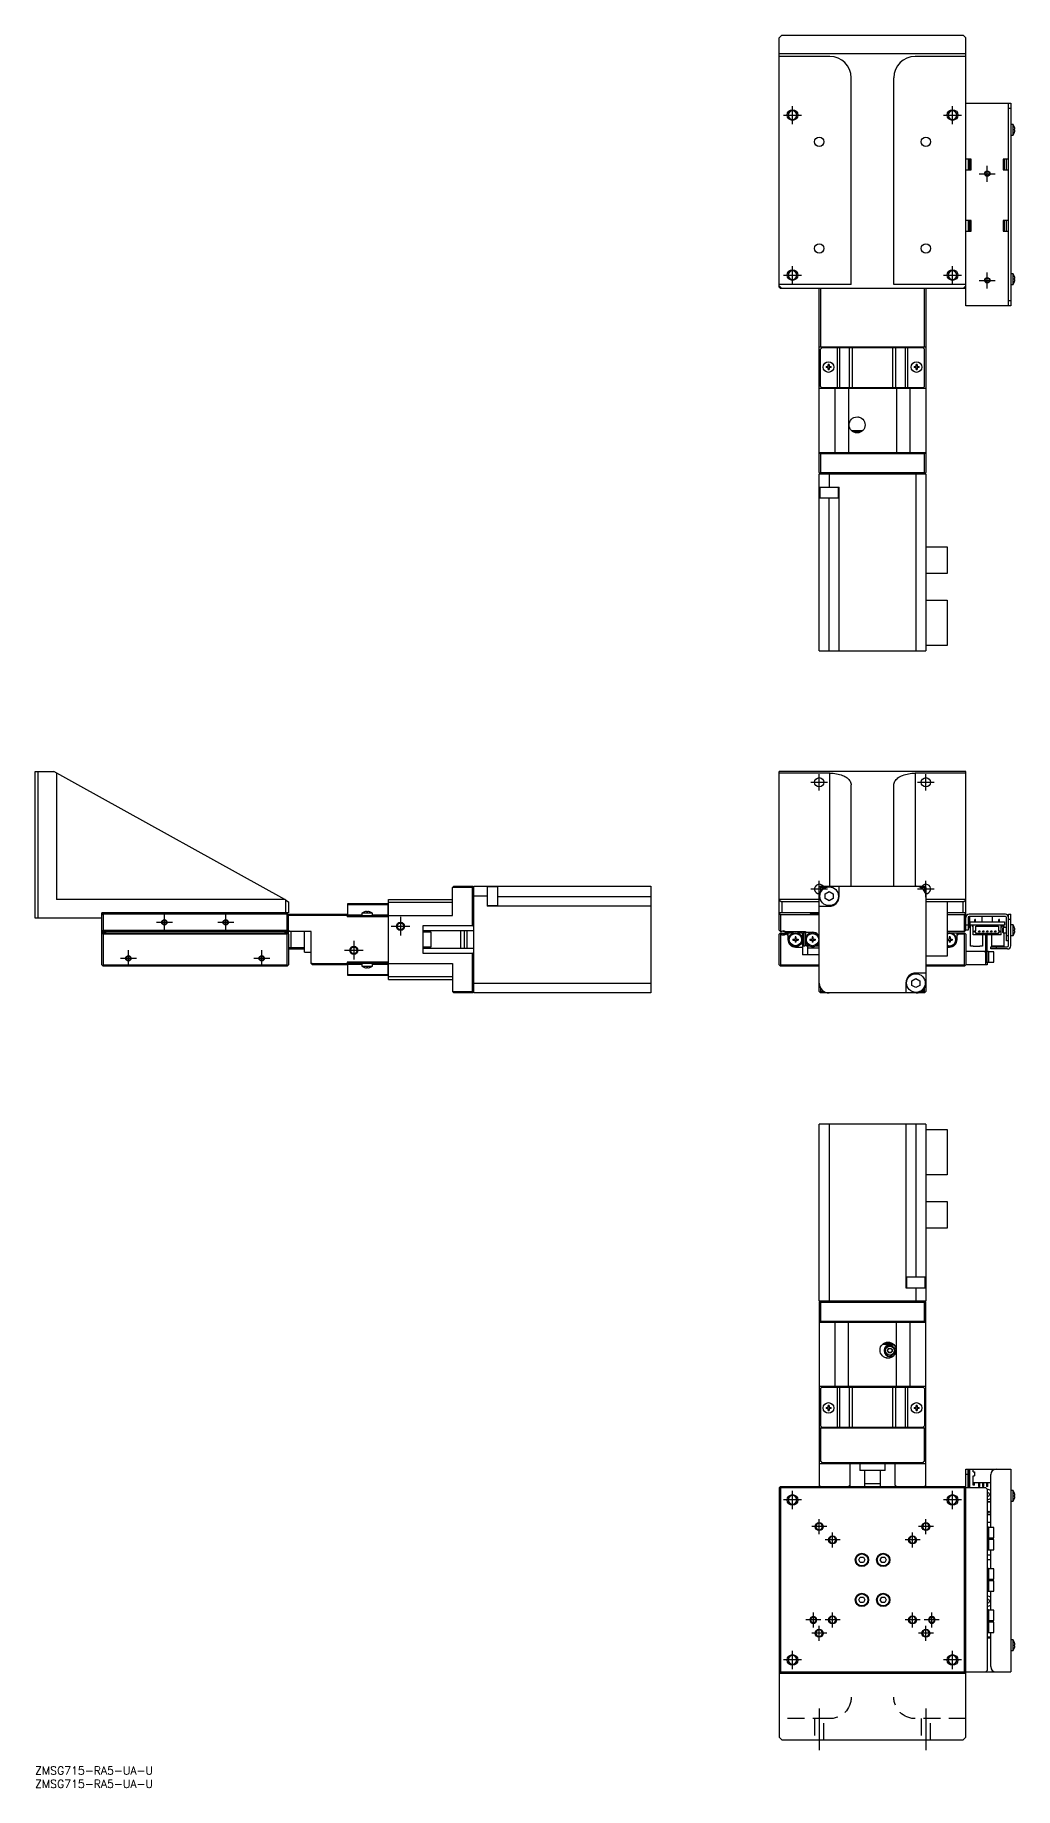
# Model space of a CAD drawing. Extents: x 0 to 765, y -8 to 649.
# Drawn here: x 0 to 367, y -8 to 649 of the extents above; entities that cross this region are included whole.
import ezdxf

# ---------------------------------------------------------------- set-up
doc = ezdxf.new("R2010")
doc.units = 0
doc.header["$LTSCALE"] = 0.5
doc.linetypes.add('CENTER', pattern=[50.8, 31.75, -6.35, 6.35, -6.35])
doc.linetypes.add('DASHED', pattern=[19.05, 12.7, -6.35])
for name, color, linetype in [('MSM_CENTER', 1, 'CENTER'), ('MSM_CONTINUOUS', 7, 'CONTINUOUS'), ('MSM_DASHED', 4, 'DASHED'), ('MSM_NARROW', 5, 'CONTINUOUS'), ('MSM_PART_NUMBER', 7, 'CONTINUOUS')]:
    doc.layers.add(name, color=color, linetype=linetype)
doc.styles.get("Standard").update_dxf_attribs({"font": 'txt.shx', "height": 1, "bigfont": 'bigfont.shx'})

# ---------------------------------------------------------------- blocks, each defined once
blk = doc.blocks.new('*U2')
at = {"layer": 'MSM_PART_NUMBER'}
blk.add_text('ZMSG715-RA5-UA-U', height=3, dxfattribs=at).set_placement((0, -3))
blk = doc.blocks.new('*U3')
at = {"layer": 'MSM_PART_NUMBER'}
blk.add_text('ZMSG715-RA5-UA-U', height=3, dxfattribs=at).set_placement((0, -8))

msp = doc.modelspace()

# ---------------------------------------------------------------- linework, layer by layer
at = {"layer": 'MSM_CENTER'}
for p, q in [((280.59, 619.31), (287.39, 619.31)), ((283.99, 615.91), (283.99, 622.71)), ((340.59, 619.31), (347.39, 619.31)), ((343.99, 615.91), (343.99, 622.71)), ((356.99, 594.31), (356.99, 600.31)), ((353.99, 597.31), (359.99, 597.31)), ((280.59, 559.31), (287.39, 559.31)), ((283.99, 555.91), (283.99, 562.71)), ((340.59, 559.31), (347.39, 559.31)), ((343.99, 555.91), (343.99, 562.71)), ((356.99, 554.31), (356.99, 560.31)), ((353.99, 557.31), (359.99, 557.31)), ((290.89, 369.1), (297.09, 369.1)), ((293.99, 366), (293.99, 372.2)), ((330.89, 369.1), (337.09, 369.1)), ((333.99, 366), (333.99, 372.2)), ((290.89, 329.1), (297.09, 329.1)), ((293.99, 326), (293.99, 332.2)), ((330.89, 329.1), (337.09, 329.1)), ((333.99, 326), (333.99, 332.2)), ((45.5, 316.6), (51.5, 316.6)), ((48.5, 313.6), (48.5, 319.6)), ((68.5, 316.6), (74.5, 316.6)), ((71.5, 313.6), (71.5, 319.6)), ((137, 318.6), (137, 311.6)), ((119.5, 309.6), (119.5, 302.6)), ((133.5, 315.1), (140.5, 315.1)), ((32, 303.1), (38, 303.1)), ((35, 300.1), (35, 306.1)), ((82, 303.1), (88, 303.1)), ((85, 300.1), (85, 306.1)), ((116, 306.1), (123, 306.1)), ((287.39, 100), (280.59, 100)), ((283.99, 96.6), (283.99, 103.4)), ((347.39, 100), (340.59, 100)), ((343.99, 96.6), (343.99, 103.4)), ((293.99, 87.2), (293.99, 92.8)), ((333.99, 87.2), (333.99, 92.8)), ((296.79, 90), (291.19, 90)), ((298.99, 82.2), (298.99, 87.8)), ((328.99, 82.2), (328.99, 87.8)), ((336.79, 90), (331.19, 90)), ((301.79, 85), (296.19, 85)), ((331.79, 85), (326.19, 85)), ((294.59, 55), (288.99, 55)), ((291.79, 52.2), (291.79, 57.8)), ((293.99, 47.2), (293.99, 52.8)), ((301.79, 55), (296.19, 55)), ((298.99, 52.2), (298.99, 57.8)), ((331.79, 55), (326.19, 55)), ((328.99, 52.2), (328.99, 57.8)), ((338.99, 55), (333.39, 55)), ((333.99, 47.2), (333.99, 52.8)), ((336.19, 52.2), (336.19, 57.8)), ((296.79, 50), (291.19, 50)), ((336.79, 50), (331.19, 50)), ((287.39, 40), (280.59, 40)), ((283.99, 36.6), (283.99, 43.4)), ((347.39, 40), (340.59, 40)), ((343.99, 36.6), (343.99, 43.4)), ((293.99, 21.8), (293.99, 6.2)), ((333.99, 21.8), (333.99, 6.2))]:
    msp.add_line(p, q, dxfattribs=at)
at = {"layer": 'MSM_CONTINUOUS'}
for p, q in [((279.99, 649.31), (278.99, 648.31)), ((278.99, 554.81), (278.99, 648.31)), ((279.99, 649.31), (347.99, 649.31)), ((348.99, 648.31), (347.99, 649.31)), ((348.99, 547.81), (348.99, 648.31)), ((348.99, 642.31), (278.99, 642.31)), ((297.99, 641.31), (278.99, 641.31)), ((348.99, 641.31), (329.99, 641.31)), ((305.99, 555.72), (305.99, 633.31)), ((321.99, 555.72), (321.99, 633.31)), ((348.99, 623.81), (365.79, 623.81)), ((364.99, 547.81), (364.99, 623.81)), ((365.79, 621.81), (364.99, 621.81)), ((365.79, 623.81), (365.79, 547.81)), ((366.68, 615.81), (365.79, 615.81)), ((365.79, 611.81), (366.68, 611.81)), ((366.68, 611.81), (366.68, 615.81)), ((367.24, 614.74), (367.24, 614.76)), ((367.24, 614.01), (367.37, 614.01)), ((367.24, 613.61), (367.24, 614.01)), ((367.37, 613.61), (367.24, 613.61)), ((367.24, 612.86), (367.24, 612.89)), ((350.99, 602.81), (348.99, 602.81)), ((348.99, 598.81), (350.99, 598.81)), ((349.79, 602.81), (349.79, 598.81)), ((350.29, 602.81), (350.29, 598.81)), ((350.49, 602.81), (350.49, 598.81)), ((350.99, 598.81), (350.99, 602.81)), ((364.99, 602.81), (362.99, 602.81)), ((362.99, 602.81), (362.99, 598.81)), ((362.99, 598.81), (364.99, 598.81)), ((363.49, 598.81), (363.49, 602.81)), ((364.19, 598.81), (364.19, 602.81)), ((350.99, 579.81), (348.99, 579.81)), ((349.79, 579.81), (349.79, 575.81)), ((350.29, 579.81), (350.29, 575.81)), ((350.49, 579.81), (350.49, 575.81)), ((350.99, 575.81), (350.99, 579.81)), ((364.99, 579.81), (362.99, 579.81)), ((362.99, 579.81), (362.99, 575.81)), ((363.49, 575.81), (363.49, 579.81)), ((364.19, 575.81), (364.19, 579.81)), ((348.99, 575.81), (350.99, 575.81)), ((362.99, 575.81), (364.99, 575.81)), ((366.68, 559.81), (365.79, 559.81)), ((366.68, 555.81), (366.68, 559.81)), ((367.24, 558.74), (367.24, 558.76)), ((305.99, 555.72), (278.99, 555.72)), ((278.99, 555.31), (279.99, 554.31)), ((279.14, 554.66), (278.99, 554.81)), ((279.14, 554.66), (279.39, 554.91)), ((279.49, 554.31), (279.14, 554.66)), ((348.49, 554.31), (279.49, 554.31)), ((293.99, 485.31), (293.99, 554.31)), ((294.49, 554.31), (294.49, 532.31)), ((348.99, 555.72), (321.99, 555.72)), ((333.49, 532.31), (333.49, 554.31)), ((333.99, 554.31), (333.99, 485.31)), ((347.99, 554.31), (348.99, 555.31)), ((348.84, 554.66), (348.49, 554.31)), ((348.59, 554.91), (348.84, 554.66)), ((348.99, 554.81), (348.84, 554.66)), ((365.79, 555.81), (366.68, 555.81)), ((367.24, 558.01), (367.37, 558.01)), ((367.24, 557.61), (367.24, 558.01)), ((367.37, 557.61), (367.24, 557.61)), ((367.24, 556.86), (367.24, 556.89)), ((365.79, 547.81), (348.99, 547.81)), ((364.99, 549.81), (365.79, 549.81)), ((333.99, 532.31), (293.99, 532.31)), ((294.99, 532.01), (294.49, 531.51)), ((294.49, 517.51), (294.49, 531.51)), ((332.99, 532.01), (294.99, 532.01)), ((299.74, 532.31), (299.74, 532.01)), ((300.24, 532.31), (300.24, 532.01)), ((300.87, 517.01), (300.87, 532.01)), ((301.57, 532.01), (301.57, 517.01)), ((305.34, 517.01), (305.34, 532.01)), ((305.74, 532.01), (305.74, 532.31)), ((306.4, 532.01), (306.4, 517.01)), ((309.19, 532.31), (308.99, 532.11)), ((318.99, 532.11), (308.99, 532.11)), ((308.99, 532.11), (308.99, 532.01)), ((318.99, 532.11), (318.79, 532.31)), ((318.99, 532.01), (318.99, 532.11)), ((321.57, 517.01), (321.57, 532.01)), ((322.24, 532.31), (322.24, 532.01)), ((322.63, 532.01), (322.63, 517.01)), ((326.4, 517.01), (326.4, 532.01)), ((327.11, 532.01), (327.11, 517.01)), ((327.74, 532.01), (327.74, 532.31)), ((328.24, 532.01), (328.24, 532.31)), ((333.49, 531.51), (332.99, 532.01)), ((333.49, 517.51), (333.49, 531.51)), ((296.56, 525.01), (297.29, 525.01)), ((297.29, 524.61), (296.56, 524.61)), ((297.29, 525.01), (297.29, 525.74)), ((297.29, 523.89), (297.29, 524.61)), ((297.69, 525.74), (297.69, 525.01)), ((297.69, 525.01), (298.42, 525.01)), ((297.69, 524.61), (297.69, 523.89)), ((298.42, 524.61), (297.69, 524.61)), ((329.56, 525.01), (330.29, 525.01)), ((330.29, 524.61), (329.56, 524.61)), ((330.29, 525.01), (330.29, 525.74)), ((330.29, 523.89), (330.29, 524.61)), ((330.69, 525.74), (330.69, 525.01)), ((330.69, 525.01), (331.42, 525.01)), ((330.69, 524.61), (330.69, 523.89)), ((331.42, 524.61), (330.69, 524.61)), ((333.99, 516.81), (293.99, 516.81)), ((294.49, 517.51), (294.99, 517.01)), ((332.99, 517.01), (294.99, 517.01)), ((299.74, 517.01), (299.74, 516.81)), ((299.99, 492.81), (299.99, 516.81)), ((302.99, 517.01), (302.99, 516.81)), ((303.99, 517.01), (303.99, 516.81)), ((304.99, 516.81), (304.99, 492.81)), ((306.11, 517.01), (306.11, 516.98)), ((306.11, 516.98), (321.87, 516.98)), ((306.71, 516.98), (306.71, 516.81)), ((307.16, 517.01), (307.16, 516.98)), ((307.75, 517.01), (307.75, 516.98)), ((309.21, 516.81), (309.21, 516.98)), ((311.71, 516.81), (311.71, 516.98)), ((316.26, 516.98), (316.26, 516.81)), ((318.76, 516.98), (318.76, 516.81)), ((320.23, 517.01), (320.23, 516.98)), ((320.81, 517.01), (320.81, 516.98)), ((321.26, 516.81), (321.26, 516.98)), ((321.87, 516.98), (321.87, 517.01)), ((322.99, 516.81), (322.99, 492.81)), ((323.99, 516.81), (323.99, 517.01)), ((324.99, 516.81), (324.99, 517.01)), ((327.99, 516.81), (327.99, 492.81)), ((328.24, 516.81), (328.24, 517.01)), ((332.99, 517.01), (333.49, 517.51)), ((310.23, 500.91), (306.15, 500.91)), ((309.85, 500.61), (306.53, 500.61)), ((308.77, 506.01), (308.77, 506.06)), ((308.95, 506.01), (308.77, 506.01)), ((294.49, 492.31), (293.99, 492.81)), ((293.99, 492.81), (333.99, 492.81)), ((294.49, 492.31), (294.49, 485.31)), ((333.49, 492.31), (294.49, 492.31)), ((333.99, 492.81), (333.49, 492.31)), ((333.49, 485.31), (333.49, 492.31)), ((293.99, 485.31), (294.49, 484.81)), ((293.99, 484.81), (333.99, 484.81)), ((293.99, 418.41), (293.99, 484.81)), ((294.24, 485.06), (294.49, 485.31)), ((294.49, 485.31), (333.49, 485.31)), ((297.69, 484.81), (297.69, 479.81)), ((330.29, 418.41), (330.29, 484.81)), ((333.49, 485.31), (333.74, 485.06)), ((333.99, 485.31), (333.49, 484.81)), ((333.99, 484.81), (333.99, 418.41)), ((293.99, 479.81), (301.48, 479.81)), ((294.22, 479.81), (294.22, 475.81)), ((294.22, 475.81), (301.22, 475.81)), ((297.78, 418.41), (297.78, 475.81)), ((301.22, 475.81), (301.22, 479.81)), ((301.48, 418.41), (301.48, 479.81)), ((333.99, 457.41), (341.99, 457.41)), ((341.99, 457.41), (341.99, 447.41)), ((341.99, 447.41), (333.99, 447.41)), ((333.99, 437.41), (341.99, 437.41)), ((341.99, 437.41), (341.99, 420.41)), ((293.99, 418.41), (333.99, 418.41)), ((341.99, 420.41), (333.99, 420.41)), ((0, 318.1), (0, 373.1)), ((0, 373.1), (7, 373.1)), ((1, 373.1), (1, 318.1)), ((16, 368.11), (7, 373.1)), ((8, 372.55), (8, 325.1)), ((93.59, 325.1), (16, 368.11)), ((348.99, 373.1), (278.99, 373.1)), ((278.99, 313.6), (278.99, 373.1)), ((297.99, 372.55), (278.99, 372.55)), ((297.99, 372.55), (298.61, 372.53)), ((297.99, 330.1), (297.99, 372.55)), ((298.61, 372.53), (299.24, 372.49)), ((299.24, 372.49), (299.85, 372.43)), ((299.85, 372.43), (300.46, 372.33)), ((300.46, 372.33), (301.05, 372.21)), ((301.05, 372.21), (301.62, 372.06)), ((301.62, 372.06), (302.17, 371.89)), ((302.17, 371.89), (302.69, 371.7)), ((302.69, 371.7), (303.18, 371.49)), ((303.18, 371.49), (303.64, 371.25)), ((303.64, 371.25), (304.07, 370.99)), ((304.07, 370.99), (304.46, 370.72)), ((304.46, 370.72), (304.81, 370.43)), ((304.81, 370.43), (305.11, 370.13)), ((305.11, 370.13), (305.38, 369.81)), ((305.38, 369.81), (305.6, 369.48)), ((305.6, 369.48), (305.77, 369.15)), ((305.77, 369.15), (305.89, 368.81)), ((305.89, 368.81), (305.96, 368.46)), ((305.96, 368.46), (305.99, 368.11)), ((305.99, 330.1), (305.99, 368.11)), ((321.99, 368.11), (322.01, 368.46)), ((321.99, 330.1), (321.99, 368.11)), ((322.01, 368.46), (322.09, 368.81)), ((322.09, 368.81), (322.21, 369.15)), ((322.21, 369.15), (322.38, 369.48)), ((322.38, 369.48), (322.6, 369.81)), ((322.6, 369.81), (322.86, 370.13)), ((322.86, 370.13), (323.17, 370.43)), ((323.17, 370.43), (323.51, 370.72)), ((323.51, 370.72), (323.9, 370.99)), ((323.9, 370.99), (324.33, 371.25)), ((324.33, 371.25), (324.79, 371.49)), ((324.79, 371.49), (325.28, 371.7)), ((325.28, 371.7), (325.81, 371.89)), ((325.81, 371.89), (326.35, 372.06)), ((326.35, 372.06), (326.93, 372.21)), ((326.93, 372.21), (327.51, 372.33)), ((327.51, 372.33), (328.12, 372.43)), ((328.12, 372.43), (328.74, 372.49)), ((328.74, 372.49), (329.36, 372.53)), ((329.36, 372.53), (329.99, 372.55)), ((348.99, 372.55), (329.99, 372.55)), ((329.99, 372.55), (329.99, 330.1)), ((348.99, 313.6), (348.99, 373.1)), ((157, 330.1), (156.5, 329.6)), ((164, 329.6), (156.5, 329.6)), ((156.5, 319.1), (156.5, 329.6)), ((157, 330.1), (164, 330.1)), ((164.5, 329.6), (164, 330.1)), ((164, 329.6), (164.25, 329.85)), ((164, 315.35), (164, 329.6)), ((164.5, 290.1), (164.5, 330.1)), ((164.5, 330.1), (230.9, 330.1)), ((169.5, 330.1), (169.5, 322.61)), ((173.5, 329.87), (169.5, 329.87)), ((173.5, 322.87), (173.5, 329.87)), ((230.9, 330.1), (230.9, 290.1)), ((293.99, 329.6), (294.49, 330.1)), ((293.99, 290.6), (293.99, 329.6)), ((294.24, 329.85), (294.49, 329.6)), ((294.49, 330.1), (333.49, 330.1)), ((295.83, 329.6), (294.49, 329.6)), ((294.49, 329.6), (294.49, 328.26)), ((301.48, 326.31), (301.48, 330.1)), ((333.49, 329.6), (332.14, 329.6)), ((333.49, 330.1), (333.99, 329.6)), ((333.74, 329.85), (333.49, 329.6)), ((333.49, 328.26), (333.49, 329.6)), ((333.99, 329.6), (333.99, 290.6)), ((93.59, 325.1), (8, 325.1)), ((94, 324.88), (93.59, 325.1)), ((94, 320.1), (94, 324.88)), ((94, 324.88), (95, 324.32)), ((95, 324.32), (95, 320.1)), ((117.3, 318.6), (117.3, 323.6)), ((117.3, 323.6), (132.3, 323.6)), ((132.3, 323.16), (117.3, 323.16)), ((132.3, 323.6), (132.3, 318.6)), ((132.5, 295.1), (132.5, 325.1)), ((132.5, 325.1), (156.5, 325.1)), ((132.5, 324.1), (156.5, 324.1)), ((169.5, 326.4), (164.5, 326.4)), ((169.5, 322.87), (173.5, 322.87)), ((230.9, 322.61), (169.5, 322.61)), ((173.5, 326.31), (230.9, 326.31)), ((293.99, 325.1), (278.99, 325.1)), ((278.99, 324.88), (279.99, 324.32)), ((279.99, 324.32), (279.99, 320.1)), ((293.99, 324.32), (279.99, 324.32)), ((293.99, 322.61), (297.78, 322.61)), ((296.22, 327.23), (297.72, 328.1)), ((296.22, 325.5), (296.22, 327.23)), ((297.72, 324.63), (296.22, 325.5)), ((297.72, 328.1), (299.22, 327.23)), ((299.22, 325.5), (297.72, 324.63)), ((299.22, 327.23), (299.22, 325.5)), ((348.99, 325.1), (333.99, 325.1)), ((333.99, 324.4), (341.99, 324.4)), ((341.99, 324.4), (341.99, 303.9)), ((347.99, 324.32), (341.99, 324.32)), ((347.99, 324.32), (348.99, 324.88)), ((347.99, 320.1), (347.99, 324.32)), ((25, 318.1), (0, 318.1)), ((95, 320.1), (25, 320.1)), ((25.7, 320.1), (25, 319.4)), ((25, 300.6), (25, 320.1)), ((25.5, 319.6), (25.35, 319.75)), ((25.5, 319.6), (25.5, 313.6)), ((94.5, 319.6), (25.5, 319.6)), ((95, 319.4), (94.3, 320.1)), ((94.65, 319.75), (94.5, 319.6)), ((94.5, 313.6), (94.5, 319.6)), ((94.8, 319.6), (117, 319.6)), ((95, 312.1), (95, 319.6)), ((117, 319.1), (95, 319.1)), ((117, 319.6), (117, 318.6)), ((132.5, 318.6), (117, 318.6)), ((117.3, 319.4), (122.5, 319.4)), ((117.3, 319.1), (132.3, 319.1)), ((117.8, 319.1), (117.8, 318.6)), ((126.5, 320), (122.5, 320)), ((122.5, 320), (122.5, 319.1)), ((123.57, 320.56), (123.55, 320.56)), ((124.3, 320.56), (124.3, 320.69)), ((124.7, 320.56), (124.3, 320.56)), ((124.7, 320.69), (124.7, 320.56)), ((125.45, 320.56), (125.43, 320.56)), ((126.5, 319.1), (126.5, 320)), ((126.5, 319.4), (132.3, 319.4)), ((131.8, 318.6), (131.8, 319.1)), ((132.5, 319.1), (156.5, 319.1)), ((293.99, 320.1), (278.99, 320.1)), ((279.14, 319.75), (278.99, 319.6)), ((279.14, 319.75), (279.49, 320.1)), ((279.49, 319.4), (279.14, 319.75)), ((279.49, 319.4), (279.49, 313.1)), ((293.99, 319.4), (279.49, 319.4)), ((290.49, 320.1), (290.84, 319.75)), ((290.84, 319.75), (293.99, 319.75)), ((348.99, 320.1), (341.99, 320.1)), ((348.49, 319.4), (341.99, 319.4)), ((348.49, 320.1), (348.84, 319.75)), ((348.84, 319.75), (348.49, 319.4)), ((348.49, 313.1), (348.49, 319.4)), ((348.99, 319.6), (348.84, 319.75)), ((348.99, 315.6), (349.79, 315.6)), ((349.79, 318.4), (349.79, 313.6)), ((350.29, 318.6), (349.84, 318.6)), ((363.79, 319.6), (350.19, 319.6)), ((363.79, 318.8), (350.19, 318.8)), ((350.29, 318.6), (350.29, 314.6)), ((350.49, 316.8), (350.49, 315.6)), ((350.49, 316.8), (363.49, 316.8)), ((350.49, 315.6), (363.49, 315.6)), ((350.74, 307.6), (350.74, 315.6)), ((351.28, 315.6), (351.28, 315.05)), ((351.74, 311.9), (351.74, 315.6)), ((352.36, 316.8), (352.36, 317.6)), ((352.61, 317.6), (352.36, 317.6)), ((352.61, 316.8), (352.61, 317.6)), ((354.99, 318.8), (354.99, 316.8)), ((358.99, 316.8), (358.99, 318.8)), ((361.36, 316.8), (361.36, 317.6)), ((361.61, 317.6), (361.36, 317.6)), ((361.61, 316.8), (361.61, 317.6)), ((362.24, 311.9), (362.24, 315.6)), ((362.47, 315.6), (362.47, 314.8)), ((362.69, 315.6), (362.69, 315.05)), ((363.24, 315.6), (363.24, 314.6)), ((363.49, 316.8), (363.49, 315.6)), ((364.19, 309.6), (364.19, 318.4)), ((364.99, 319.6), (365.79, 319.6)), ((364.99, 307.9), (364.99, 319.6)), ((365.79, 317.6), (364.99, 317.6)), ((365.79, 307.8), (365.79, 319.6)), ((366.68, 315.6), (365.79, 315.6)), ((366.68, 311.6), (366.68, 315.6)), ((25, 313.1), (25.5, 313.6)), ((103.5, 313.1), (25, 313.1)), ((25, 312.9), (26.4, 312.9)), ((25.5, 312.6), (25, 312.1)), ((25.1, 312.2), (25.1, 312.4)), ((25.5, 312.1), (25.25, 312.35)), ((26.1, 312.7), (25.4, 312.7)), ((25.4, 312.7), (25.4, 312.5)), ((25.5, 313.6), (94.5, 313.6)), ((25.5, 312.6), (94.5, 312.6)), ((94.5, 312.1), (25.5, 312.1)), ((25.5, 312.1), (25.5, 300.6)), ((26.1, 312.6), (26.1, 312.7)), ((26.4, 312.9), (26.4, 312.6)), ((95, 312.9), (93.6, 312.9)), ((93.6, 312.9), (93.6, 312.6)), ((94.6, 312.7), (93.9, 312.7)), ((93.9, 312.7), (93.9, 312.6)), ((94.5, 313.6), (95, 313.1)), ((95, 312.1), (94.5, 312.6)), ((94.75, 312.35), (94.5, 312.1)), ((94.5, 300.6), (94.5, 312.1)), ((94.6, 312.5), (94.6, 312.7)), ((94.9, 312.4), (94.9, 312.2)), ((95.5, 313.1), (95, 313.6)), ((95, 312.1), (95, 300.6)), ((96, 307.1), (96, 313.1)), ((101, 305.35), (101, 313.1)), ((103.5, 301.1), (103.5, 313.1)), ((145.5, 315.35), (164, 315.35)), ((145.5, 304.85), (145.5, 315.35)), ((164.5, 313.35), (145.5, 313.35)), ((148.5, 312.85), (145.5, 312.85)), ((148.5, 307.35), (148.5, 312.85)), ((159.5, 313.35), (159.5, 306.85)), ((161, 306.85), (161, 313.35)), ((162, 306.85), (162, 313.35)), ((164.5, 314.85), (164, 315.35)), ((278.99, 313.6), (279.49, 313.1)), ((279.49, 312.6), (278.99, 312.1)), ((278.99, 300.6), (278.99, 312.1)), ((279.49, 312.1), (279.24, 312.35)), ((279.93, 313.1), (279.49, 313.1)), ((279.49, 312.6), (279.93, 312.6)), ((279.49, 312.1), (279.49, 300.6)), ((279.76, 312.1), (279.49, 312.1)), ((279.76, 312.1), (279.93, 312.6)), ((280.49, 313.35), (280.49, 313.1)), ((280.49, 313.1), (288.79, 313.1)), ((281.42, 312.1), (281.25, 312.6)), ((281.25, 312.6), (284.37, 312.6)), ((281.79, 312.1), (281.42, 312.1)), ((282.29, 312.46), (281.79, 312.1)), ((281.79, 312.1), (282.29, 311.6)), ((282.29, 312.6), (282.29, 310.1)), ((284.09, 310.25), (284.09, 309.96)), ((284.09, 310.25), (284.88, 310.25)), ((284.09, 309.96), (284.88, 309.96)), ((284.62, 310.25), (284.62, 309.96)), ((285.23, 311.1), (284.94, 311.1)), ((284.94, 311.1), (284.94, 310.31)), ((284.94, 310.57), (285.23, 310.57)), ((284.94, 309.9), (284.94, 309.1)), ((284.94, 309.63), (285.23, 309.63)), ((285.23, 309.1), (284.94, 309.1)), ((285.23, 311.1), (285.23, 310.31)), ((285.23, 309.9), (285.23, 309.1)), ((285.29, 310.25), (286.09, 310.25)), ((285.29, 309.96), (286.09, 309.96)), ((285.56, 309.96), (285.56, 310.25)), ((285.8, 312.6), (287.79, 312.6)), ((286.09, 310.25), (286.09, 309.96)), ((287.79, 311.65), (287.53, 311.5)), ((287.79, 312.6), (287.79, 311.65)), ((288.59, 312.6), (287.99, 312.6)), ((287.99, 312.6), (287.99, 307.6)), ((288.59, 312.6), (288.59, 307.6)), ((288.79, 313.1), (288.79, 311.65)), ((288.79, 312.9), (291.49, 312.9)), ((288.79, 311.65), (289.01, 311.52)), ((290.49, 310.25), (290.49, 309.96)), ((290.49, 310.25), (291.28, 310.25)), ((290.49, 309.96), (291.28, 309.96)), ((291.02, 310.25), (291.02, 309.96)), ((291.63, 311.1), (291.34, 311.1)), ((291.34, 311.1), (291.34, 310.31)), ((291.34, 310.57), (291.63, 310.57)), ((291.34, 309.9), (291.34, 309.1)), ((291.34, 309.63), (291.63, 309.63)), ((291.63, 309.1), (291.34, 309.1)), ((291.63, 311.1), (291.63, 310.31)), ((291.63, 309.9), (291.63, 309.1)), ((291.69, 310.25), (292.49, 310.25)), ((291.69, 309.96), (292.49, 309.96)), ((291.96, 309.96), (291.96, 310.25)), ((292.49, 310.25), (292.49, 309.96)), ((293.99, 311.9), (293.63, 311.9)), ((348.49, 313.1), (341.99, 313.1)), ((341.99, 312.6), (342.17, 312.6)), ((341.99, 310.25), (342.68, 310.25)), ((341.99, 309.96), (342.68, 309.96)), ((342.42, 310.25), (342.42, 309.96)), ((343.03, 311.1), (342.74, 311.1)), ((342.74, 311.1), (342.74, 310.31)), ((342.74, 310.57), (343.03, 310.57)), ((342.74, 309.9), (342.74, 309.1)), ((342.74, 309.63), (343.03, 309.63)), ((343.03, 309.1), (342.74, 309.1)), ((343.03, 311.1), (343.03, 310.31)), ((343.03, 309.9), (343.03, 309.1)), ((343.09, 310.25), (343.89, 310.25)), ((343.09, 309.96), (343.89, 309.96)), ((343.36, 309.96), (343.36, 310.25)), ((343.6, 312.6), (348.49, 312.6)), ((343.89, 310.25), (343.89, 309.96)), ((345.69, 310.1), (345.69, 312.6)), ((346.19, 312.1), (345.69, 312.46)), ((345.69, 311.6), (346.19, 312.1)), ((348.49, 312.1), (346.19, 312.1)), ((348.49, 313.1), (348.99, 313.6)), ((348.49, 312.6), (348.99, 312.1)), ((348.74, 312.35), (348.49, 312.1)), ((348.49, 300.6), (348.49, 312.1)), ((349.79, 313.6), (348.99, 313.6)), ((348.99, 312.1), (348.99, 300.6)), ((349.79, 314.6), (350.29, 314.6)), ((351.74, 315.05), (351.28, 315.05)), ((362.24, 311.9), (351.74, 311.9)), ((352.24, 312.95), (352.24, 313.45)), ((352.24, 313.45), (352.74, 313.45)), ((352.74, 312.95), (352.24, 312.95)), ((352.74, 315.1), (361.24, 315.1)), ((352.74, 313.45), (352.74, 315.1)), ((352.74, 312.4), (352.74, 312.95)), ((361.24, 312.4), (352.74, 312.4)), ((355.24, 311.9), (355.24, 307.6)), ((356.49, 300.6), (356.49, 311.6)), ((356.49, 311.6), (356.99, 311.6)), ((356.99, 301.6), (356.99, 311.6)), ((358.74, 307.6), (358.74, 311.9)), ((361.24, 315.1), (361.24, 313.45)), ((361.24, 313.45), (361.74, 313.45)), ((361.24, 312.95), (361.24, 312.4)), ((361.74, 312.95), (361.24, 312.95)), ((361.74, 313.45), (361.74, 312.95)), ((362.47, 314.8), (362.24, 314.8)), ((362.69, 315.05), (362.47, 315.05)), ((362.99, 314.6), (362.79, 314.4)), ((362.79, 312.8), (362.79, 314.4)), ((362.79, 312.8), (362.99, 312.6)), ((362.99, 314.6), (362.99, 312.6)), ((364.19, 314.6), (362.99, 314.6)), ((362.99, 312.6), (364.19, 312.6)), ((363.24, 312.6), (363.24, 307.6)), ((364.19, 311.6), (364.99, 311.6)), ((364.99, 309.6), (364.19, 309.6)), ((365.79, 311.6), (366.68, 311.6)), ((367.24, 314.53), (367.24, 314.55)), ((367.24, 313.8), (367.37, 313.8)), ((367.24, 313.4), (367.24, 313.8)), ((367.37, 313.4), (367.24, 313.4)), ((367.24, 312.65), (367.24, 312.67)), ((95, 307.1), (101, 307.1)), ((95, 306.6), (101, 306.6)), ((99.5, 306.6), (99.5, 307.1)), ((101, 305.35), (103.5, 305.35)), ((145.5, 307.35), (148.5, 307.35)), ((145.5, 306.85), (164.5, 306.85)), ((164, 304.85), (145.5, 304.85)), ((164, 304.85), (164.5, 305.35)), ((164, 290.6), (164, 304.85)), ((285.09, 307.3), (287.79, 307.3)), ((287.53, 308.7), (287.79, 308.55)), ((287.79, 308.55), (287.79, 304.4)), ((293.99, 304.4), (287.79, 304.4)), ((288.59, 307.6), (287.99, 307.6)), ((288.79, 308.55), (289.01, 308.68)), ((288.79, 308.55), (288.79, 308.1)), ((288.79, 308.1), (289.83, 308.1)), ((288.79, 308.1), (289.29, 307.6)), ((290.77, 307.6), (289.29, 307.6)), ((289.54, 307.6), (289.54, 304.4)), ((293.99, 306.9), (289.54, 306.9)), ((293.99, 307.6), (292.2, 307.6)), ((293.15, 308.1), (293.99, 308.1)), ((293.79, 307.6), (293.99, 307.8)), ((341.99, 303.9), (333.99, 303.9)), ((341.99, 307.3), (342.89, 307.3)), ((357.49, 305.6), (348.99, 305.6)), ((351.74, 307.6), (350.74, 307.6)), ((351.74, 307.7), (354.24, 307.7)), ((351.74, 307.6), (351.74, 307.7)), ((352.54, 307.7), (352.54, 307.6)), ((352.54, 307.6), (353.44, 307.6)), ((352.91, 307.7), (352.91, 307.6)), ((353.06, 307.7), (353.06, 307.6)), ((353.44, 307.7), (353.44, 307.6)), ((354.24, 307.6), (354.24, 307.7)), ((355.24, 307.6), (354.24, 307.6)), ((355.99, 305.6), (356.49, 305.1)), ((357.49, 305.6), (357.49, 301.6)), ((359.49, 305.5), (357.49, 305.5)), ((358.29, 306.6), (358.29, 307.4)), ((358.29, 307.4), (364.49, 307.4)), ((364.59, 306.6), (358.29, 306.6)), ((363.24, 307.6), (358.74, 307.6)), ((359.49, 301.7), (359.49, 305.5)), ((360.29, 307.4), (360.29, 306.6)), ((25, 300.6), (25.5, 300.1)), ((25.25, 300.35), (25.5, 300.6)), ((25.5, 300.6), (94.5, 300.6)), ((94.5, 300.1), (25.5, 300.1)), ((94.5, 300.6), (94.75, 300.35)), ((94.5, 300.1), (95, 300.6)), ((103.5, 301.41), (104.11, 301.1)), ((104, 300.6), (103.5, 301.1)), ((117, 300.6), (104, 300.6)), ((104.11, 301.1), (117, 301.1)), ((104.11, 301.1), (104.61, 300.6)), ((132.5, 301.6), (117, 301.6)), ((117, 301.6), (117, 300.6)), ((117.3, 296.6), (117.3, 301.6)), ((132.3, 301.1), (117.3, 301.1)), ((122.5, 300.81), (117.3, 300.81)), ((117.3, 297.04), (132.3, 297.04)), ((132.3, 296.6), (117.3, 296.6)), ((117.8, 301.6), (117.8, 301.1)), ((122.5, 301.1), (122.5, 300.2)), ((122.5, 300.2), (126.5, 300.2)), ((123.55, 299.65), (123.57, 299.65)), ((124.3, 299.65), (124.7, 299.65)), ((124.3, 299.51), (124.3, 299.65)), ((124.7, 299.65), (124.7, 299.51)), ((125.43, 299.65), (125.45, 299.65)), ((126.5, 300.2), (126.5, 301.1)), ((132.3, 300.81), (126.5, 300.81)), ((131.8, 301.1), (131.8, 301.6)), ((132.3, 301.6), (132.3, 296.6)), ((132.5, 301.1), (156.5, 301.1)), ((156.5, 296.1), (132.5, 296.1)), ((156.5, 301.1), (156.5, 290.6)), ((278.99, 300.6), (279.49, 300.1)), ((279.24, 300.35), (279.49, 300.6)), ((279.49, 300.6), (293.99, 300.6)), ((293.99, 300.1), (279.49, 300.1)), ((333.99, 297.59), (330.2, 297.59)), ((333.99, 300.6), (348.49, 300.6)), ((348.49, 300.1), (333.99, 300.1)), ((348.99, 300.6), (348.49, 300.1)), ((348.49, 300.6), (348.74, 300.35)), ((356.99, 300.6), (348.99, 300.6)), ((356.49, 301.6), (357.49, 301.6)), ((356.99, 301.6), (356.99, 300.6)), ((357.49, 301.7), (359.49, 301.7)), ((132.5, 295.1), (156.5, 295.1)), ((156.5, 290.6), (157, 290.1)), ((156.5, 290.6), (164, 290.6)), ((164, 290.1), (157, 290.1)), ((164.25, 290.35), (164, 290.6)), ((164, 290.1), (164.5, 290.6)), ((164.5, 293.8), (230.9, 293.8)), ((230.9, 290.1), (164.5, 290.1)), ((294.49, 290.1), (293.99, 290.6)), ((294.49, 290.6), (294.24, 290.35)), ((294.49, 291.94), (294.49, 290.6)), ((294.49, 290.6), (295.83, 290.6)), ((333.49, 290.1), (294.49, 290.1)), ((326.5, 293.89), (326.5, 290.1)), ((328.75, 294.7), (330.25, 295.57)), ((328.75, 292.97), (328.75, 294.7)), ((330.25, 292.11), (328.75, 292.97)), ((330.25, 295.57), (331.75, 294.7)), ((331.75, 292.97), (330.25, 292.11)), ((331.75, 294.7), (331.75, 292.97)), ((332.14, 290.6), (333.49, 290.6)), ((333.49, 290.6), (333.49, 291.94)), ((333.99, 290.6), (333.49, 290.1)), ((333.74, 290.35), (333.49, 290.6)), ((333.99, 240.9), (293.99, 240.9)), ((293.99, 174.5), (293.99, 240.9)), ((297.69, 240.9), (297.69, 174.5)), ((326.5, 240.9), (326.5, 179.5)), ((330.2, 240.9), (330.2, 183.5)), ((333.99, 240.9), (333.99, 174.5)), ((333.99, 238.9), (341.99, 238.9)), ((341.99, 238.9), (341.99, 221.9)), ((341.99, 221.9), (333.99, 221.9)), ((333.99, 211.9), (341.99, 211.9)), ((341.99, 211.9), (341.99, 201.9)), ((341.99, 201.9), (333.99, 201.9)), ((326.5, 179.5), (333.99, 179.5)), ((333.75, 183.5), (326.75, 183.5)), ((326.75, 183.5), (326.75, 179.5)), ((330.29, 174.5), (330.29, 179.5)), ((333.75, 179.5), (333.75, 183.5)), ((333.99, 174.5), (293.99, 174.5)), ((294.49, 174.5), (293.99, 174)), ((293.99, 174), (293.99, 105)), ((294.49, 174), (294.24, 174.25)), ((333.49, 174), (294.49, 174)), ((294.49, 174), (294.49, 167)), ((333.99, 174), (333.49, 174.5)), ((333.74, 174.25), (333.49, 174)), ((333.49, 167), (333.49, 174)), ((333.99, 105), (333.99, 174)), ((293.99, 166.5), (294.49, 167)), ((333.99, 166.5), (293.99, 166.5)), ((294.49, 167), (333.49, 167)), ((299.99, 142.5), (299.99, 166.5)), ((304.99, 142.5), (304.99, 166.5)), ((322.99, 142.5), (322.99, 166.5)), ((327.99, 166.5), (327.99, 142.5)), ((333.49, 167), (333.99, 166.5)), ((317.75, 158.4), (321.83, 158.4)), ((318.13, 158.7), (321.45, 158.7)), ((320.49, 158.2), (322.02, 158.2)), ((319.02, 153.3), (320.55, 153.3)), ((319.62, 156), (320.05, 156.75)), ((320.05, 155.25), (319.62, 156)), ((320.05, 156.75), (320.92, 156.75)), ((320.92, 155.25), (320.05, 155.25)), ((321.59, 153.8), (320.49, 153.8)), ((320.92, 156.75), (321.35, 156)), ((321.35, 156), (320.92, 155.25)), ((333.99, 142.5), (293.99, 142.5)), ((294.99, 142.3), (294.49, 141.8)), ((294.49, 141.8), (294.49, 127.8)), ((294.99, 142.3), (332.99, 142.3)), ((300.87, 127.3), (300.87, 142.3)), ((301.57, 142.3), (301.57, 127.3)), ((303.99, 142.5), (303.99, 142.3)), ((305.34, 127.3), (305.34, 142.3)), ((321.87, 142.33), (306.11, 142.33)), ((306.11, 142.33), (306.11, 142.3)), ((306.4, 142.3), (306.4, 127.3)), ((306.71, 142.5), (306.71, 142.33)), ((307.16, 142.3), (307.16, 142.33)), ((307.75, 142.3), (307.75, 142.33)), ((309.21, 142.5), (309.21, 142.33)), ((311.71, 142.33), (311.71, 142.5)), ((316.26, 142.5), (316.26, 142.33)), ((318.76, 142.33), (318.76, 142.5)), ((320.23, 142.3), (320.23, 142.33)), ((320.81, 142.3), (320.81, 142.33)), ((321.26, 142.33), (321.26, 142.5)), ((321.57, 127.3), (321.57, 142.3)), ((321.87, 142.3), (321.87, 142.33)), ((322.63, 142.3), (322.63, 127.3)), ((323.99, 142.3), (323.99, 142.5)), ((326.4, 127.3), (326.4, 142.3)), ((327.11, 142.3), (327.11, 127.3)), ((333.49, 141.8), (332.99, 142.3)), ((333.49, 141.8), (333.49, 127.8)), ((296.56, 134.7), (297.29, 134.7)), ((297.29, 134.3), (296.56, 134.3)), ((297.29, 134.7), (297.29, 135.43)), ((297.29, 133.57), (297.29, 134.3)), ((297.69, 135.43), (297.69, 134.7)), ((297.69, 134.7), (298.42, 134.7)), ((298.42, 134.3), (297.69, 134.3)), ((297.69, 134.3), (297.69, 133.57)), ((329.56, 134.7), (330.29, 134.7)), ((330.29, 134.3), (329.56, 134.3)), ((330.29, 134.7), (330.29, 135.43)), ((330.29, 133.57), (330.29, 134.3)), ((330.69, 135.43), (330.69, 134.7)), ((330.69, 134.7), (331.42, 134.7)), ((331.42, 134.3), (330.69, 134.3)), ((330.69, 134.3), (330.69, 133.57)), ((293.99, 127), (333.99, 127)), ((294.49, 127.8), (294.99, 127.3)), ((294.49, 127), (294.49, 114.61)), ((294.99, 127.3), (332.99, 127.3)), ((303.99, 127.3), (303.99, 127)), ((305.74, 127), (305.74, 127.3)), ((308.99, 127.3), (308.99, 127.2)), ((308.99, 127.2), (318.99, 127.2)), ((308.99, 127.2), (309.19, 127)), ((318.79, 127), (318.99, 127.2)), ((318.99, 127.2), (318.99, 127.3)), ((322.24, 127.3), (322.24, 127)), ((323.99, 127), (323.99, 127.3)), ((332.99, 127.3), (333.49, 127.8)), ((333.49, 114.61), (333.49, 127)), ((293.99, 114.11), (294.49, 114.61)), ((333.99, 113.5), (293.99, 113.5)), ((294.49, 114.61), (295.1, 114)), ((295.1, 114), (294.6, 113.5)), ((295.1, 114), (332.87, 114)), ((305.5, 113.5), (305.5, 105.5)), ((309.24, 113.5), (309.24, 111)), ((318.74, 111), (318.74, 113.5)), ((322.47, 105.5), (322.47, 113.5)), ((332.87, 114), (333.49, 114.61)), ((333.37, 113.5), (332.87, 114)), ((333.49, 114.61), (333.99, 114.11)), ((294.49, 105), (293.99, 105.5)), ((305.5, 105.5), (305, 105)), ((305.68, 105), (305.5, 105.5)), ((318.74, 111), (309.24, 111)), ((310.99, 111), (310.99, 105)), ((316.99, 106), (310.99, 106)), ((316.99, 105), (316.99, 111)), ((322.47, 105.5), (322.29, 105)), ((322.97, 105), (322.47, 105.5)), ((333.99, 105.5), (333.49, 105)), ((348.99, 11), (348.99, 111.5)), ((348.99, 111.5), (365.79, 111.5)), ((349.79, 109.5), (348.99, 109.5)), ((349.79, 104.5), (349.79, 111.5)), ((350.19, 111.5), (350.19, 104.5)), ((350.49, 104.5), (350.49, 111.5)), ((351.74, 110.5), (351.74, 111.5)), ((351.74, 110.5), (352.24, 110.5)), ((351.74, 109), (352.24, 109)), ((351.74, 105.5), (351.74, 109)), ((351.74, 106.5), (358.29, 106.5)), ((352.24, 105.5), (351.74, 105.5)), ((352.24, 110.5), (352.24, 109)), ((352.24, 105.5), (352.24, 106.5)), ((353.74, 106.5), (353.74, 105)), ((354.24, 105), (354.24, 106.5)), ((355.24, 106.5), (355.24, 105)), ((355.74, 105), (355.74, 106.5)), ((356.74, 106.5), (356.74, 105)), ((357.24, 105), (357.24, 106.5)), ((358.24, 106.5), (358.24, 105)), ((358.29, 89.65), (358.29, 109.5)), ((365.79, 111.5), (365.79, 35.5)), ((278.99, 104.5), (279.49, 105)), ((278.99, 104.5), (278.99, 11)), ((279.49, 104.5), (279.24, 104.75)), ((279.49, 105), (348.49, 105)), ((279.49, 104.5), (279.49, 35.5)), ((348.49, 104.5), (279.49, 104.5)), ((348.49, 105), (348.99, 104.5)), ((348.74, 104.75), (348.49, 104.5)), ((348.49, 35.5), (348.49, 104.5)), ((356.49, 104.5), (348.99, 104.5)), ((354.24, 105), (353.74, 105)), ((355.74, 105), (355.24, 105)), ((356.99, 104), (356.49, 104.5)), ((357.24, 105), (356.74, 105)), ((356.99, 104), (356.99, 36)), ((356.99, 102.75), (357.42, 102.75)), ((357.42, 101.25), (356.99, 101.25)), ((356.99, 99.34), (358.29, 99.34)), ((358.29, 99.25), (356.99, 99.25)), ((357.42, 102.75), (357.85, 102)), ((357.85, 102), (357.42, 101.25)), ((358.29, 105), (358.24, 105)), ((366.68, 103.5), (365.79, 103.5)), ((365.79, 99.5), (366.68, 99.5)), ((366.68, 99.5), (366.68, 103.5)), ((367.24, 102.43), (367.24, 102.45)), ((367.24, 101.7), (367.37, 101.7)), ((367.24, 101.3), (367.24, 101.7)), ((367.37, 101.3), (367.24, 101.3)), ((367.24, 100.55), (367.24, 100.57)), ((356.99, 94.55), (358.29, 94.55)), ((358.29, 94.44), (356.99, 94.44)), ((358.29, 91.5), (356.99, 91.5)), ((357.49, 89.75), (356.99, 89.75)), ((356.99, 85.75), (357.49, 85.75)), ((357.49, 89.75), (357.49, 85.75)), ((359.49, 89.65), (357.49, 89.65)), ((357.49, 85.85), (359.49, 85.85)), ((358.29, 85.15), (358.29, 85.85)), ((359.49, 85.85), (359.49, 89.65)), ((357.49, 85.25), (356.99, 85.25)), ((356.99, 81.25), (357.49, 81.25)), ((356.99, 79.42), (358.29, 79.42)), ((357.49, 85.25), (357.49, 81.25)), ((359.49, 85.15), (357.49, 85.15)), ((357.49, 81.35), (359.49, 81.35)), ((358.29, 74.15), (358.29, 81.35)), ((359.49, 81.35), (359.49, 85.15)), ((308.83, 77.5), (309.41, 78.5)), ((309.41, 76.5), (308.83, 77.5)), ((309.41, 78.5), (310.56, 78.5)), ((310.56, 76.5), (309.41, 76.5)), ((310.56, 78.5), (311.14, 77.5)), ((311.14, 77.5), (310.56, 76.5)), ((316.83, 77.5), (317.41, 78.5)), ((317.41, 76.5), (316.83, 77.5)), ((317.41, 78.5), (318.56, 78.5)), ((318.56, 76.5), (317.41, 76.5)), ((318.56, 78.5), (319.14, 77.5)), ((319.14, 77.5), (318.56, 76.5)), ((358.29, 77.54), (356.99, 77.54)), ((356.99, 74.34), (358.29, 74.34)), ((357.49, 74.25), (356.99, 74.25)), ((357.49, 74.25), (357.49, 70.25)), ((359.49, 74.15), (357.49, 74.15)), ((359.49, 70.35), (359.49, 74.15)), ((356.99, 70.25), (357.49, 70.25)), ((357.49, 69.75), (356.99, 69.75)), ((356.99, 65.75), (357.49, 65.75)), ((357.49, 70.35), (359.49, 70.35)), ((357.49, 69.75), (357.49, 65.75)), ((359.49, 69.65), (357.49, 69.65)), ((357.49, 65.85), (359.49, 65.85)), ((358.29, 69.65), (358.29, 70.35)), ((358.29, 58.65), (358.29, 65.85)), ((359.49, 65.85), (359.49, 69.65)), ((308.83, 62.5), (309.41, 63.5)), ((309.41, 61.5), (308.83, 62.5)), ((309.41, 63.5), (310.56, 63.5)), ((310.56, 61.5), (309.41, 61.5)), ((310.56, 63.5), (311.14, 62.5)), ((311.14, 62.5), (310.56, 61.5)), ((316.83, 62.5), (317.41, 63.5)), ((317.41, 61.5), (316.83, 62.5)), ((317.41, 63.5), (318.56, 63.5)), ((318.56, 61.5), (317.41, 61.5)), ((318.56, 63.5), (319.14, 62.5)), ((319.14, 62.5), (318.56, 61.5)), ((356.99, 62.75), (357.42, 62.75)), ((357.42, 61.25), (356.99, 61.25)), ((357.42, 62.75), (357.85, 62)), ((357.85, 62), (357.42, 61.25)), ((357.49, 58.75), (356.99, 58.75)), ((356.99, 54.75), (357.49, 54.75)), ((357.49, 54.25), (356.99, 54.25)), ((357.49, 58.75), (357.49, 54.75)), ((359.49, 58.65), (357.49, 58.65)), ((357.49, 54.85), (359.49, 54.85)), ((357.49, 54.25), (357.49, 50.25)), ((359.49, 54.15), (357.49, 54.15)), ((358.29, 54.15), (358.29, 54.85)), ((359.49, 54.85), (359.49, 58.65)), ((359.49, 50.35), (359.49, 54.15)), ((356.99, 50.25), (357.49, 50.25)), ((358.29, 48.5), (356.99, 48.5)), ((358.29, 48.2), (356.99, 48.2)), ((357.49, 50.35), (359.49, 50.35)), ((358.29, 37.5), (358.29, 50.35)), ((366.68, 47.5), (365.79, 47.5)), ((366.68, 43.5), (366.68, 47.5)), ((367.24, 46.43), (367.24, 46.45)), ((365.79, 43.5), (366.68, 43.5)), ((367.24, 45.7), (367.37, 45.7)), ((367.24, 45.3), (367.24, 45.7)), ((367.37, 45.3), (367.24, 45.3)), ((367.24, 44.55), (367.24, 44.57)), ((279.49, 35), (278.99, 35.5)), ((278.99, 35), (348.99, 35)), ((279.24, 35.25), (279.49, 35.5)), ((279.49, 35.5), (348.49, 35.5)), ((348.49, 35.5), (348.74, 35.25)), ((348.99, 35.5), (348.49, 35)), ((348.99, 35.5), (365.79, 35.5)), ((356.49, 35.5), (356.99, 36)), ((278.99, 11), (279.99, 10)), ((279.99, 10), (347.99, 10)), ((347.99, 10), (348.99, 11))]:
    msp.add_line(p, q, dxfattribs=at)
at = {"layer": 'MSM_CONTINUOUS', "extrusion": (0, 0, -1)}
for centre, radius in [((-283.99, 619.31), 1.62), ((-343.99, 619.31), 1.62), ((-283.99, 559.31), 1.62), ((-343.99, 559.31), 1.62), ((-283.99, 100), 1.62), ((-343.99, 100), 1.62), ((-293.99, 90), 1.23), ((-298.99, 85), 1.23), ((-328.99, 85), 1.23), ((-333.99, 90), 1.23), ((-298.99, 55), 1.23), ((-328.99, 55), 1.23), ((-293.99, 50), 1.23), ((-333.99, 50), 1.23), ((-283.99, 40), 1.62), ((-343.99, 40), 1.62)]:
    msp.add_circle(centre, radius, dxfattribs=at)
at = {"layer": 'MSM_CONTINUOUS'}
for centre, radius in [((293.99, 609.31), 1.75), ((333.99, 609.31), 1.75), ((356.99, 597.31), 0.783), ((293.99, 569.31), 1.75), ((333.99, 569.31), 1.75), ((356.99, 557.31), 0.783), ((297.49, 524.81), 2), ((330.49, 524.81), 2), ((308.19, 503.11), 3), ((293.99, 369.1), 1.75), ((333.99, 369.1), 1.75), ((297.72, 326.37), 3.5), ((48.5, 316.6), 0.783), ((71.5, 316.6), 0.783), ((137, 315.1), 1.23), ((285.09, 310.1), 2.6), ((285.09, 310.1), 2.3), ((291.49, 310.1), 2.3), ((353.99, 313.2), 0.25), ((355.49, 313.2), 0.25), ((356.99, 313.2), 0.25), ((358.49, 313.2), 0.25), ((359.99, 313.2), 0.25), ((35, 303.1), 0.783), ((85, 303.1), 0.783), ((119.5, 306.1), 1.23), ((330.25, 293.84), 3.5), ((319.79, 156.2), 3), ((320.49, 156), 1.9), ((320.49, 156), 1.67), ((320.49, 156), 0.9), ((297.49, 134.5), 2), ((330.49, 134.5), 2), ((357.69, 95.44), 0.35), ((309.99, 77.5), 2.5), ((309.99, 77.5), 2.25), ((317.99, 77.5), 2.5), ((317.99, 77.5), 2.25), ((309.99, 62.5), 2.5), ((309.99, 62.5), 2.25), ((317.99, 62.5), 2.5), ((317.99, 62.5), 2.25), ((291.79, 55), 1.01), ((336.19, 55), 1.01)]:
    msp.add_circle(centre, radius, dxfattribs=at)
for centre, radius, start, end in [((297.99, 633.31), 8, 0, 90), ((329.99, 633.31), 8, 90, 180), ((364.19, 613.81), 3.2, 17.27001, 38.68219), ((364.19, 613.81), 3.2, 321.31781, 342.72999), ((364.19, 613.81), 3.19, 3.59035, 16.90526), ((364.19, 613.81), 3.19, 343.09474, 356.40965), ((364.19, 557.81), 3.2, 17.27001, 38.68219), ((364.19, 557.81), 3.19, 3.59035, 16.90526), ((364.19, 557.81), 3.2, 321.31781, 342.72999), ((364.19, 557.81), 3.19, 343.09474, 356.40965), ((297.49, 524.81), 0.95, 167.8468, 192.1532), ((297.49, 524.81), 0.435, 152.63352, 207.36648), ((297.49, 524.81), 0.95, 77.8468, 102.1532), ((297.49, 524.81), 0.435, 62.63352, 117.36648), ((297.49, 524.81), 0.435, 242.63352, 297.36648), ((297.49, 524.81), 0.95, 257.8468, 282.1532), ((297.49, 524.81), 0.435, 332.63352, 27.36648), ((297.49, 524.81), 0.95, 347.8468, 12.1532), ((330.49, 524.81), 0.95, 167.8468, 192.1532), ((330.49, 524.81), 0.435, 152.63352, 207.36648), ((330.49, 524.81), 0.95, 77.8468, 102.1532), ((330.49, 524.81), 0.435, 62.63352, 117.36648), ((330.49, 524.81), 0.435, 242.63352, 297.36648), ((330.49, 524.81), 0.95, 257.8468, 282.1532), ((330.49, 524.81), 0.435, 332.63352, 27.36648), ((330.49, 524.81), 0.95, 347.8468, 12.1532), ((293.99, 329.1), 1.75, 34.8499, 270), ((297.69, 326.4), 3.7, 90, 180), ((330.29, 326.4), 3.7, 0, 90), ((333.99, 329.1), 1.75, 270, 145.15007), ((297.78, 326.31), 3.7, 270, 0), ((124.5, 317.5), 3.2, 107.27001, 128.68219), ((124.5, 317.5), 3.19, 93.59035, 106.90526), ((124.5, 317.5), 3.19, 73.09474, 86.40965), ((124.5, 317.5), 3.2, 51.31781, 72.72999), ((350.19, 318.4), 1.2, 90, 180), ((350.19, 318.4), 0.4, 90, 180), ((363.79, 318.4), 1.2, 0, 90), ((363.79, 318.4), 0.4, 0, 90), ((364.19, 313.6), 3.2, 17.27001, 38.68219), ((25.4, 312.4), 0.3, 90, 180), ((26.1, 312.4), 0.3, 41.81031, 90), ((93.9, 312.4), 0.3, 90, 138.18969), ((94.6, 312.4), 0.3, 0, 90), ((280.59, 313.35), 1.5, 236.44269, 303.55731), ((280.59, 312.35), 1, 48.59038, 131.40962), ((280.59, 313.35), 1, 228.59038, 311.40962), ((285.09, 310.1), 2.8, 180, 270), ((284.88, 310.31), 0.06, 270, 0), ((284.88, 309.9), 0.06, 0, 90), ((285.29, 310.31), 0.06, 180, 270), ((285.29, 309.9), 0.06, 90, 180), ((288.29, 310.1), 1.59, 100.89305, 126.19722), ((288.4, 309.99), 1.75, 120, 127.00597), ((288.29, 310.1), 1.59, 53.80278, 79.10695), ((291.49, 310.1), 2.6, 15.94237, 344.0576), ((288.17, 309.99), 1.75, 52.99403, 61.37827), ((291.28, 310.31), 0.06, 270, 0), ((291.28, 309.9), 0.06, 0, 90), ((291.49, 310.1), 2.8, 40.0052, 90), ((291.69, 310.31), 0.06, 180, 270), ((291.69, 309.9), 0.06, 90, 180), ((342.89, 310.1), 2.6, 249.74775, 110.25225), ((342.89, 310.1), 2.3, 246.96432, 113.03567), ((342.68, 310.31), 0.06, 270, 0), ((342.68, 309.9), 0.06, 0, 90), ((342.89, 310.1), 2.8, 270, 0), ((343.09, 310.31), 0.06, 180, 270), ((343.09, 309.9), 0.06, 90, 180), ((364.19, 313.6), 3.2, 321.31781, 342.72999), ((364.19, 313.6), 3.19, 3.59035, 16.90526), ((364.19, 313.6), 3.19, 343.09474, 356.40965), ((288.4, 310.22), 1.75, 232.99403, 240), ((288.29, 310.1), 1.59, 233.80278, 259.10695), ((288.29, 310.1), 1.59, 280.89305, 306.19722), ((288.17, 310.22), 1.75, 298.62173, 307.00597), ((364.49, 307.9), 0.5, 270, 0), ((364.59, 307.8), 1.2, 270, 0), ((124.5, 302.7), 3.2, 231.31781, 252.72999), ((124.5, 302.7), 3.19, 253.09474, 266.40965), ((124.5, 302.7), 3.19, 273.59035, 286.90526), ((124.5, 302.7), 3.2, 287.27001, 308.68219), ((330.2, 293.89), 3.7, 90, 180), ((297.69, 293.8), 3.7, 180, 270), ((330.29, 293.8), 3.7, 270, 0), ((320.49, 156), 2.2, 90.0004, 269.9996), ((297.49, 134.5), 0.95, 167.8468, 192.1532), ((297.49, 134.5), 0.435, 152.63352, 207.36648), ((297.49, 134.5), 0.95, 77.8468, 102.1532), ((297.49, 134.5), 0.435, 62.63352, 117.36648), ((297.49, 134.5), 0.435, 242.63352, 297.36648), ((297.49, 134.5), 0.95, 257.8468, 282.1532), ((297.49, 134.5), 0.435, 332.63352, 27.36648), ((297.49, 134.5), 0.95, 347.8468, 12.1532), ((330.49, 134.5), 0.95, 167.8468, 192.1532), ((330.49, 134.5), 0.435, 152.63352, 207.36648), ((330.49, 134.5), 0.95, 77.8468, 102.1532), ((330.49, 134.5), 0.435, 62.63352, 117.36648), ((330.49, 134.5), 0.435, 242.63352, 297.36648), ((330.49, 134.5), 0.95, 257.8468, 282.1532), ((330.49, 134.5), 0.435, 332.63352, 27.36648), ((330.49, 134.5), 0.95, 347.8468, 12.1532), ((360.29, 109.5), 2, 90, 180), ((356.99, 102), 1.9, 46.82645, 90), ((356.99, 102), 1.9, 270, 313.17355), ((364.19, 101.5), 3.2, 17.27001, 38.68219), ((364.19, 101.5), 3.2, 321.31781, 342.72999), ((364.19, 101.5), 3.19, 3.59035, 16.90526), ((364.19, 101.5), 3.19, 343.09474, 356.40965), ((356.99, 62), 1.9, 46.82645, 90), ((356.99, 62), 1.9, 270, 313.17355), ((364.19, 45.5), 3.2, 17.27001, 38.68219), ((364.19, 45.5), 3.19, 3.59035, 16.90526), ((364.19, 45.5), 3.2, 321.31781, 342.72999), ((364.19, 45.5), 3.19, 343.09474, 356.40965), ((360.29, 37.5), 2, 180, 270)]:
    msp.add_arc(centre, radius, start, end, dxfattribs=at)
at = {"layer": 'MSM_DASHED'}
for p, q in [((297.99, 18), (278.99, 18)), ((292.24, 18), (292.24, 10)), ((295.74, 10), (295.74, 18)), ((348.99, 18), (329.99, 18)), ((332.24, 18), (332.24, 10)), ((335.74, 10), (335.74, 18))]:
    msp.add_line(p, q, dxfattribs=at)
at = {"layer": 'MSM_DASHED', "extrusion": (0, 0, -1)}
for centre, start, end in [((-297.99, 26), 180, 270), ((-329.99, 26), 270, 0)]:
    msp.add_arc(centre, 8, start, end, dxfattribs=at)
at = {"layer": 'MSM_NARROW'}
for centre, radius in [((283.99, 619.31), 2), ((343.99, 619.31), 2), ((356.99, 597.31), 1), ((283.99, 559.31), 2), ((343.99, 559.31), 2), ((356.99, 557.31), 1), ((48.5, 316.6), 1), ((71.5, 316.6), 1), ((137, 315.1), 1.5), ((35, 303.1), 1), ((85, 303.1), 1), ((119.5, 306.1), 1.5), ((283.99, 100), 2), ((343.99, 100), 2), ((293.99, 90), 1.5), ((298.99, 85), 1.5), ((328.99, 85), 1.5), ((333.99, 90), 1.5), ((298.99, 55), 1.5), ((328.99, 55), 1.5), ((293.99, 50), 1.5), ((333.99, 50), 1.5), ((283.99, 40), 2), ((343.99, 40), 2)]:
    msp.add_circle(centre, radius, dxfattribs=at)
at = {"layer": 'MSM_NARROW', "extrusion": (0, 0, -1)}
for centre in [(-291.79, 55), (-336.19, 55)]:
    msp.add_circle(centre, 1.25, dxfattribs=at)

# ---------------------------------------------------------------- block references
at = {"layer": 'MSM_CONTINUOUS'}
for name in ['*U2', '*U3']:
    msp.add_blockref(name, (0, 0), dxfattribs=at)

doc.saveas('drawing.dxf')
